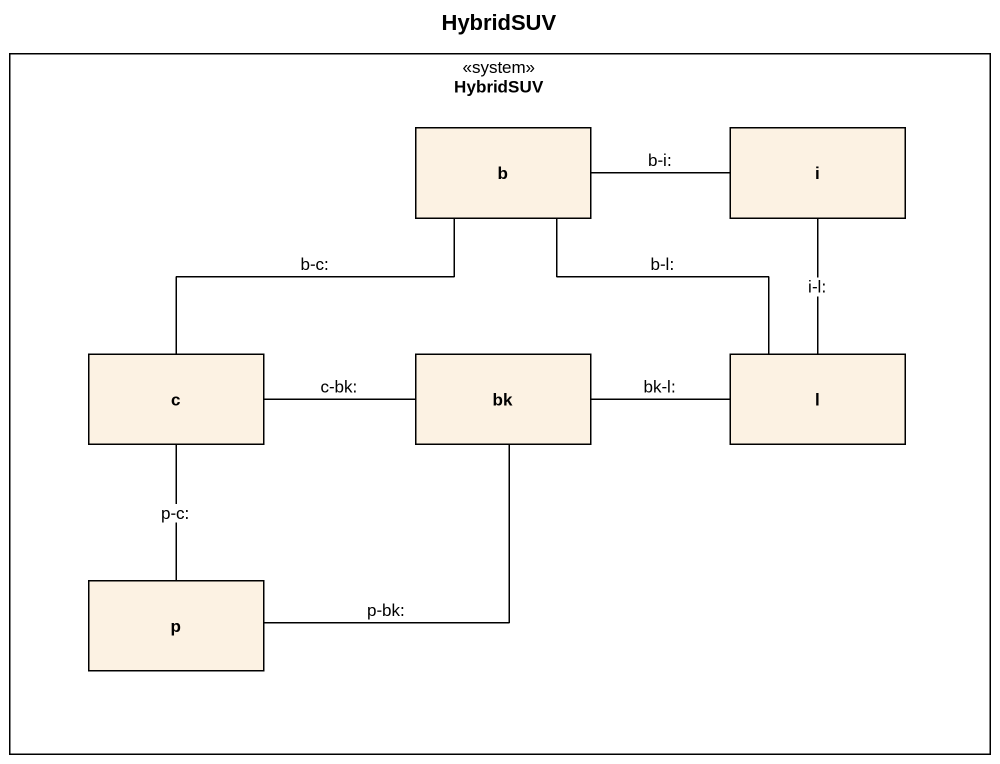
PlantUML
@startuml
title HybridSUV
rectangle HybridSUV <<system>> {
  rectangle b
  rectangle i
  rectangle c
  rectangle bk
  rectangle l
  rectangle p
}
b -right- i : b-i:
b -- c : b-c:
b -- l : b-l:
i -- l : i-l:
c -right- bk : c-bk:
bk -right- l : bk-l:
p -up- c : p-c:
p -up- bk : p-bk:
@enduml
